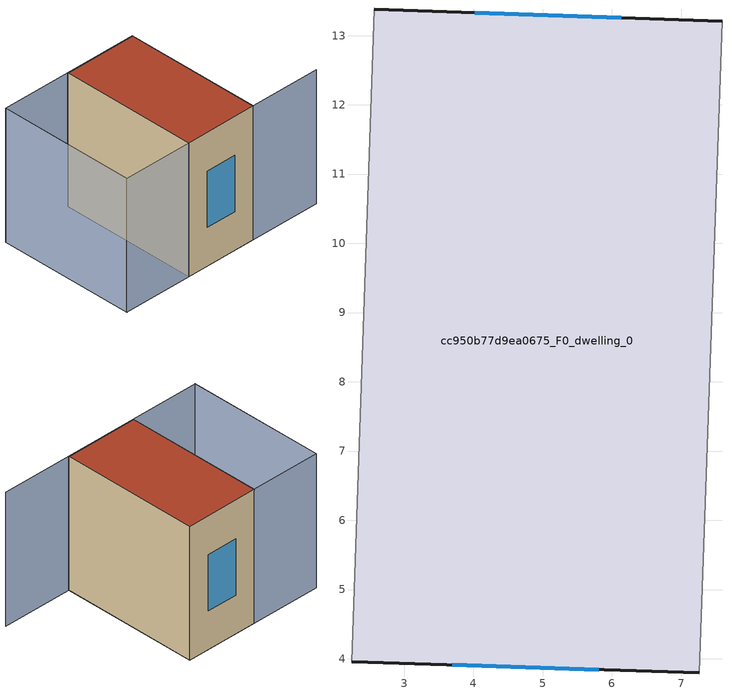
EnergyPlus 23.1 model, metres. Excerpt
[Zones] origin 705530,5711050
cc950b77d9ea0675_F0_dwelling_0
 floor ground (EU_floor_Construction): 7.26,3.8 7.59,13.21 2.56,13.38 2.24,3.96 z0
 wall outside (EU_wall_Construction): 7.26,3.8 2.24,3.96 / 2.56,13.38 7.59,13.21 z0:9
 wall adiabatic (EU_wall_Construction): 2.24,3.96 2.56,13.38 / 7.59,13.21 7.26,3.8 z0:9
 window (EU_Window_Construction): 5.81,3.84 3.69,3.91 / 4.02,13.33 6.14,13.26 z2.6:6.4
 roof outside (EU_roof_Construction): 7.59,13.21 7.26,3.8 2.24,3.96 2.56,13.38 z9
shading: 12.12,3.63 7.26,3.79 / 7.26,3.79 7.58,13.21 / -2.21,13.55 2.57,13.38 / 2.57,13.38 2.24,3.96 / 2.24,3.96 -2.53,4.12 / -2.53,4.12 -2.21,13.55 / -2.21,13.55 -2.53,4.12 z0:9
[Building]
EU S2 Campaign: North Axis=0; Terrain=City; Solar Distribution=FullExterior
[Site:Location]
London: Latitude=51.5; Longitude=-0.5; Time Zone=0; Elevation=25
[SizingPeriod:WeatherFileDays]
AnnualSizingPeriod: Begin Month=1; Begin Day of Month=1; End Month=12; End Day of Month=31; Day of Week for Start Day=Monday; Use Weather File Daylight Saving Period=No; Use Weather File Rain and Snow Indicators=No
[MATERIAL]
EU_InternalMass_Material: Roughness=MediumRough; Thickness=0.1; Conductivity=1; Density=1800; Specific Heat=900; Thermal Absorptance=0.9; Solar Absorptance=0.7; Visible Absorptance=0.7
[MATERIAL:NOMASS] Roughness=MediumRough; Thermal Absorptance=0.9; Solar Absorptance=0.7; Visible Absorptance=0.7
Name | Thermal Resistance
EU_wall_NoMass | 0.724719
EU_roof_NoMass | 2.98947
EU_floor_NoMass | 2.39157
[WINDOWMATERIAL:SIMPLEGLAZINGSYSTEM]
EU_Window_SimpleGlazing: UFactor=2.63425; Solar Heat Gain Coefficient=0.76; Visible Transmittance=0.76
[CONSTRUCTION]
EU_wall_Construction: EU_wall_NoMass
EU_roof_Construction: EU_roof_NoMass
EU_floor_Construction: EU_floor_NoMass
EU_InternalMass_Construction: EU_InternalMass_Material
EU_Window_Construction: EU_Window_SimpleGlazing
[ZONE]
cc950b77d9ea0675_F0_dwelling_0: Type=1; Multiplier=1; Ceiling Height=autocalculate; Volume=426.32; Floor Area=autocalculate; Part of Total Floor Area=Yes
[INTERNALMASS]
cc950b77d9ea0675_F0_dwelling_0_EU_InternalMass: Construction=EU_InternalMass_Construction; Zone or ZoneList=cc950b77d9ea0675_F0_dwelling_0; Surface Area=47.3689
[OTHEREQUIPMENT]
EU_Step8_InternalGain_cc950b77d9ea0675_F0_dwelling_0_f000: Fuel Type=Electricity; Zone or ZoneList or Space or SpaceList=cc950b77d9ea0675_F0_dwelling_0; Schedule=EU_Step8_GainSchedule_cc950b77d9ea0675_F0_dwelling_0_f000; Design Level Calculation Method=Watts/Area; Power per Zone Floor Area=1; Fraction Latent=0; Fraction Radiant=0; Fraction Lost=0; Carbon Dioxide Generation Rate=0; EndUse Subcategory=EU_Step8_InternalGains
[ZONEVENTILATION:DESIGNFLOWRATE]
EU_ConstantAir_cc950b77d9ea0675_F0_dwelling_0: Zone or ZoneList or Space or SpaceList=cc950b77d9ea0675_F0_dwelling_0; Schedule=EU_AlwaysOn; Design Flow Rate Calculation Method=AirChanges/Hour; Air Changes per Hour=0.418135; Ventilation Type=Natural; Fan Pressure Rise=0; Fan Total Efficiency=1; Constant Term Coefficient=1; Temperature Term Coefficient=0; Velocity Term Coefficient=0; Velocity Squared Term Coefficient=0; Minimum Indoor Temperature=-100; Maximum Indoor Temperature=100; Delta Temperature=-100; Minimum Outdoor Temperature=-100; Maximum Outdoor Temperature=100; Maximum Wind Speed=40
[HVACTEMPLATE:THERMOSTAT]
EU_HeatOnly_cc950b77d9ea0675_F0_dwelling_0: Constant Heating Setpoint=20; Constant Cooling Setpoint=50
[HVACTEMPLATE:ZONE:IDEALLOADSAIRSYSTEM]
cc950b77d9ea0675_F0_dwelling_0: Template Thermostat=EU_HeatOnly_cc950b77d9ea0675_F0_dwelling_0; System Availability Schedule=EU_AlwaysOn; Maximum Heating Supply Air Temperature=50; Minimum Cooling Supply Air Temperature=13; Maximum Heating Supply Air Humidity Ratio=0.0156; Minimum Cooling Supply Air Humidity Ratio=0.0077; Heating Limit=NoLimit; Cooling Limit=NoLimit; Heating Availability Schedule=EU_AlwaysOn; Cooling Availability Schedule=EU_CoolingOff; Dehumidification Control Type=ConstantSensibleHeatRatio; Cooling Sensible Heat Ratio=0.7; Dehumidification Setpoint=60; Humidification Control Type=None; Humidification Setpoint=30; Outdoor Air Method=None; Outdoor Air Flow Rate per Person=0.00944; Outdoor Air Flow Rate per Zone Floor Area=0; Outdoor Air Flow Rate per Zone=0; Demand Controlled Ventilation Type=None; Outdoor Air Economizer Type=NoEconomizer; Heat Recovery Type=None; Sensible Heat Recovery Effectiveness=0.7; Latent Heat Recovery Effectiveness=0.65
[SIZING:ZONE]
cc950b77d9ea0675_F0_dwelling_0: Zone Cooling Design Supply Air Temperature Input Method=SupplyAirTemperature; Zone Cooling Design Supply Air Temperature=13; Zone Heating Design Supply Air Temperature Input Method=SupplyAirTemperature; Zone Heating Design Supply Air Temperature=50; Zone Cooling Design Supply Air Humidity Ratio=0.008; Zone Heating Design Supply Air Humidity Ratio=0.008; Cooling Design Air Flow Method=DesignDay; Cooling Design Air Flow Rate=0; Cooling Minimum Air Flow per Zone Floor Area=0.000762; Cooling Minimum Air Flow=0; Cooling Minimum Air Flow Fraction=0.2; Heating Design Air Flow Method=DesignDay; Heating Design Air Flow Rate=0; Heating Maximum Air Flow per Zone Floor Area=0.002032; Heating Maximum Air Flow=0.141576; Heating Maximum Air Flow Fraction=0.3; Account for Dedicated Outdoor Air System=No; Dedicated Outdoor Air System Control Strategy=NeutralSupplyAir; Dedicated Outdoor Air Low Setpoint Temperature for Design=autosize; Dedicated Outdoor Air High Setpoint Temperature for Design=autosize; Zone Load Sizing Method=Sensible Load Only No Latent Load; Zone Latent Cooling Design Supply Air Humidity Ratio Input Method=HumidityRatioDifference; Zone Cooling Design Supply Air Humidity Ratio Difference=0.005; Zone Latent Heating Design Supply Air Humidity Ratio Input Method=HumidityRatioDifference; Zone Humidification Design Supply Air Humidity Ratio Difference=0.005
[SCHEDULE:CONSTANT]
Name | Hourly Value
EU_AlwaysOn | 1
EU_CoolingOff | 0
[SCHEDULE:FILE]
EU_Step8_GainSchedule_cc950b77d9ea0675_F0_dwelling_0_f000: File=../../schedules/cc950b77d9ea0675/cc950b77d9ea0675_F0_dwelling_0_f000_gain.csv; Column Number=1; Rows to Skip at Top=0; Number of Hours of Data=8760; Column Separator=Comma; Interpolate to Timestep=No; Minutes per Item=60; Adjust Schedule for Daylight Savings=Yes
